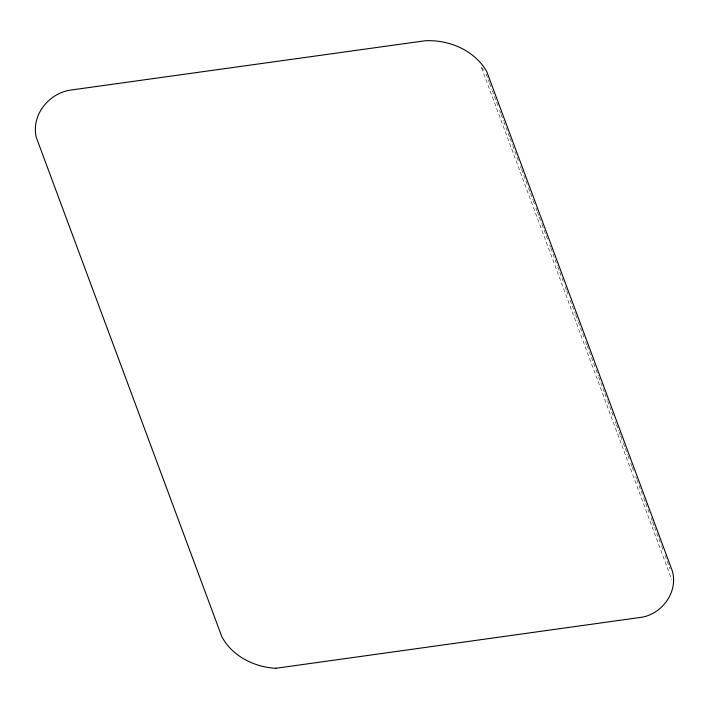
<?xml version="1.0" encoding="UTF-8"?>
<svg xmlns="http://www.w3.org/2000/svg" width="709" height="709" viewBox="0 0 709 709"><rect width="100%" height="100%" fill="white"/><g stroke="black" fill="none" stroke-linecap="round" stroke-linejoin="round"><path stroke-width="0.53" stroke-dasharray="3.54 2.66" d="M481.668 67.444L484.983 72.203M486.144 74.064L489.228 82.359M489.618 83.396L491.931 89.618M492.312 90.663L498.099 106.217M499.641 110.374L500.793 113.484M501.183 114.521L503.496 120.743M503.877 121.78L509.665 137.342M510.046 138.379L512.359 144.601M512.749 145.637L518.527 161.2M520.459 166.385L521.23 168.467M521.611 169.504L528.17 187.141M528.551 188.177L530.093 192.325M530.483 193.362L532.796 199.583M533.177 200.62L534.338 203.731M535.88 207.888L537.032 210.998M537.422 212.035L538.964 216.183M539.345 217.22L541.658 223.441M542.048 224.487L545.903 234.856M546.284 235.893L547.827 240.041M549.759 245.234L550.53 247.308M550.911 248.345L554.766 258.714M555.156 259.751L557.469 265.981M557.85 267.018L559.392 271.166M559.782 272.203L563.637 282.581M565.179 286.728L566.331 289.839M566.721 290.876L568.264 295.024M570.187 300.217L575.203 313.697M575.584 314.734L577.897 320.964M578.287 322.001L584.065 337.555M585.607 341.711L586.768 344.822M587.149 345.859L595.631 368.68M596.021 369.717L598.334 375.947M598.715 376.984L604.502 392.538M604.883 393.575L607.196 399.805M607.586 400.842L611.442 411.211M611.823 412.248L613.365 416.405M615.297 421.589L616.068 423.663M616.449 424.7L618.762 430.921M619.152 431.958L620.304 435.078M620.694 436.115L623.007 442.336M623.388 443.373L624.93 447.521M625.32 448.558L627.633 454.788M628.014 455.825L629.175 458.936M630.718 463.083L631.87 466.194M632.26 467.231L633.802 471.388M635.725 476.572L636.496 478.646M636.886 479.683L640.741 490.061M641.122 491.098L643.435 497.319M643.825 498.356L645.367 502.504M645.748 503.541L649.604 513.919M651.146 518.066L652.307 521.177M652.688 522.214L654.23 526.362M654.62 527.399L661.169 545.035M661.559 546.072L663.101 550.228M665.024 555.413L670.04 568.902M481.535 67.816L671.751 579.67"/><path stroke-width="1.06" d="M275.81 668.286L642.638 617.122C663.101 612.931 678.389 591.155 672.203 570.603L486.764 71.609C474.551 50.295 448.832 39.376 424.886 40.794L69.624 90.22C48.123 93.934 30.966 115.718 36.354 137.599L221.82 636.673C232.295 656.348 254.664 667.346 276.386 668.33"/></g></svg>
